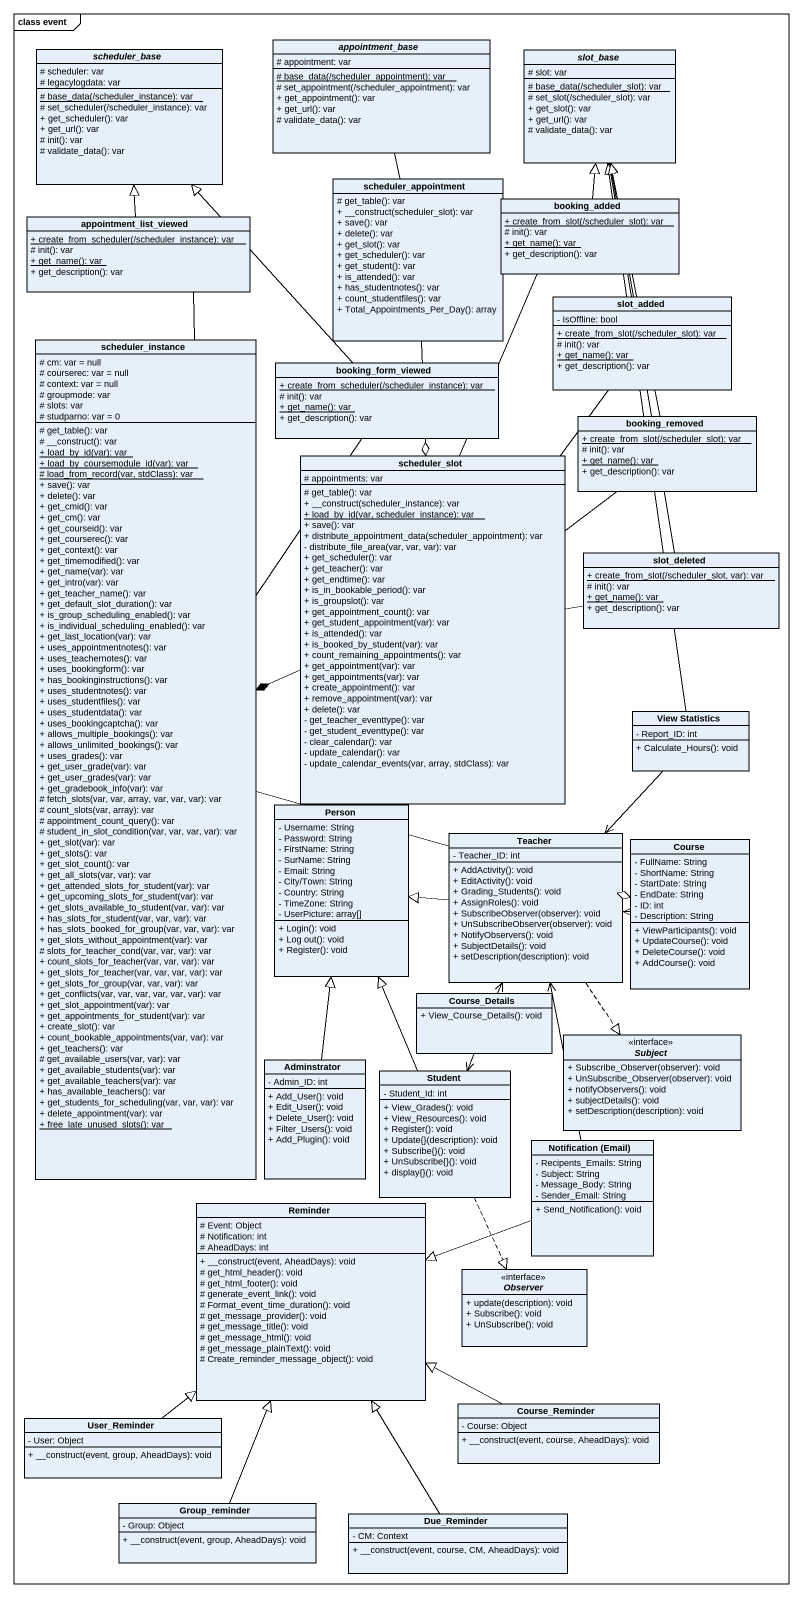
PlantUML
@startuml
mainframe class event
hide circle
hide empty members
skinparam classAttributeIconSize 0
abstract class scheduler_base {
  # scheduler: var
  # legacylogdata: var
  {static} # base_data(/scheduler_instance): var
  # set_scheduler(/scheduler_instance): var
  + get_scheduler(): var
  + get_url(): var
  # init(): var
  # validate_data(): var
}
abstract class appointment_base {
  # appointment: var
  {static} # base_data(/scheduler_appointment): var
  # set_appointment(/scheduler_appointment): var
  + get_appointment(): var
  + get_url(): var
  # validate_data(): var
}
abstract class slot_base {
  # slot: var
  {static} # base_data(/scheduler_slot): var
  # set_slot(/scheduler_slot): var
  + get_slot(): var
  + get_url(): var
  # validate_data(): var
}
class scheduler_appointment {
  # get_table(): var
  + __construct(scheduler_slot): var
  + save(): var
  + delete(): var
  + get_slot(): var
  + get_scheduler(): var
  + get_student(): var
  + is_attended(): var
  + has_studentnotes(): var
  + count_studentfiles(): var
  + Total_Appointments_Per_Day(): array
}
class booking_added {
  {static} + create_from_slot(/scheduler_slot): var
  # init(): var
  {static} + get_name(): var
  + get_description(): var
}
class appointment_list_viewed {
  {static} + create_from_scheduler(/scheduler_instance): var
  # init(): var
  {static} + get_name(): var
  + get_description(): var
}
class slot_added {
  - IsOffline: bool
  {static} + create_from_slot(/scheduler_slot): var
  # init(): var
  {static} + get_name(): var
  + get_description(): var
}
class scheduler_instance {
  # cm: var = null
  # courserec: var = null
  # context: var = null
  # groupmode: var
  # slots: var
  # studparno: var = 0
  # get_table(): var
  # __construct(): var
  {static} + load_by_id(var): var
  {static} + load_by_coursemodule_id(var): var
  {static} # load_from_record(var, stdClass): var
  + save(): var
  + delete(): var
  + get_cmid(): var
  + get_cm(): var
  + get_courseid(): var
  + get_courserec(): var
  + get_context(): var
  + get_timemodified(): var
  + get_name(var): var
  + get_intro(var): var
  + get_teacher_name(): var
  + get_default_slot_duration(): var
  + is_group_scheduling_enabled(): var
  + is_individual_scheduling_enabled(): var
  + get_last_location(var): var
  + uses_appointmentnotes(): var
  + uses_teachernotes(): var
  + uses_bookingform(): var
  + has_bookinginstructions(): var
  + uses_studentnotes(): var
  + uses_studentfiles(): var
  + uses_studentdata(): var
  + uses_bookingcaptcha(): var
  + allows_multiple_bookings(): var
  + allows_unlimited_bookings(): var
  + uses_grades(): var
  + get_user_grade(var): var
  + get_user_grades(var): var
  + get_gradebook_info(var): var
  # fetch_slots(var, var, array, var, var, var): var
  # count_slots(var, array): var
  # appointment_count_query(): var
  # student_in_slot_condition(var, var, var, var): var
  + get_slot(var): var
  + get_slots(): var
  + get_slot_count(): var
  + get_all_slots(var, var): var
  + get_attended_slots_for_student(var): var
  + get_upcoming_slots_for_student(var): var
  + get_slots_available_to_student(var, var): var
  + has_slots_for_student(var, var, var): var
  + has_slots_booked_for_group(var, var, var): var
  + get_slots_without_appointment(var): var
  # slots_for_teacher_cond(var, var, var): var
  + count_slots_for_teacher(var, var, var): var
  + get_slots_for_teacher(var, var, var, var): var
  + get_slots_for_group(var, var, var): var
  + get_conflicts(var, var, var, var, var, var): var
  + get_slot_appointment(var): var
  + get_appointments_for_student(var): var
  + create_slot(): var
  + count_bookable_appointments(var, var): var
  + get_teachers(): var
  # get_available_users(var, var): var
  + get_available_students(var): var
  + get_available_teachers(var): var
  + has_available_teachers(): var
  + get_students_for_scheduling(var, var, var): var
  + delete_appointment(var): var
  {static} + free_late_unused_slots(): var
}
class booking_form_viewed {
  {static} + create_from_scheduler(/scheduler_instance): var
  # init(): var
  {static} + get_name(): var
  + get_description(): var
}
class booking_removed {
  {static} + create_from_slot(/scheduler_slot): var
  # init(): var
  {static} + get_name(): var
  + get_description(): var
}
class scheduler_slot {
  # appointments: var
  # get_table(): var
  + __construct(scheduler_instance): var
  {static} + load_by_id(var, scheduler_instance): var
  + save(): var
  + distribute_appointment_data(scheduler_appointment): var
  - distribute_file_area(var, var, var): var
  + get_scheduler(): var
  + get_teacher(): var
  + get_endtime(): var
  + is_in_bookable_period(): var
  + is_groupslot(): var
  + get_appointment_count(): var
  + get_student_appointment(var): var
  + is_attended(): var
  + is_booked_by_student(var): var
  + count_remaining_appointments(): var
  + get_appointment(var): var
  + get_appointments(var): var
  + create_appointment(): var
  + remove_appointment(var): var
  + delete(): var
  - get_teacher_eventtype(): var
  - get_student_eventtype(): var
  - clear_calendar(): var
  - update_calendar(): var
  - update_calendar_events(var, array, stdClass): var
}
class slot_deleted {
  {static} + create_from_slot(/scheduler_slot, var): var
  # init(): var
  {static} + get_name(): var
  + get_description(): var
}
class "View Statistics" as View_Statistics {
  - Report_ID: int
  + Calculate_Hours(): void
}
class "Person" as Person_ {
  - Username: String
  - Password: String
  - FirstName: String
  - SurName: String
  - Email: String
  - City/Town: String
  - Country: String
  - TimeZone: String
  - UserPicture: array[]
  + Login(): void
  + Log out(): void
  + Register(): void
}
class Teacher {
  - Teacher_ID: int
  + AddActivity(): void
  + EditActivity(): void
  + Grading_Students(): void
  + AssignRoles(): void
  + SubscribeObserver(observer): void
  + UnSubscribeObserver(observer): void
  + NotifyObservers(): void
  + SubjectDetails(): void
  + setDescription(description): void
}
class Course {
  - FullName: String
  - ShortName: String
  - StartDate: String
  - EndDate: String
  - ID: int
  - Description: String
  + ViewParticipants(): void
  + UpdateCourse(): void
  + DeleteCourse(): void
  + AddCourse(): void
}
class Course_Details {
  + View_Course_Details(): void
}
class Adminstrator {
  - Admin_ID: int
  + Add_User(): void
  + Edit_User(): void
  + Delete_User(): void
  + Filter_Users(): void
  + Add_Plugin(): void
}
interface Subject {
  + Subscribe_Observer(observer): void
  + UnSubscribe_Observer(observer): void
  + notifyObservers(): void
  + subjectDetails(): void
  + setDescription(description): void
}
class Student {
  - Student_Id: int
  + View_Grades(): void
  + View_Resources(): void
  + Register(): void
  + Update{}(description): void
  + Subscribe{}(): void
  + UnSubscribe{}(): void
  + display{}(): void
}
class "Notification (Email)" as Notification_Email {
  - Recipents_Emails: String
  - Subject: String
  - Message_Body: String
  - Sender_Email: String
  + Send_Notification(): void
}
class Reminder {
  # Event: Object
  # Notification: int
  # AheadDays: int
  + __construct(event, AheadDays): void
  # get_html_header(): void
  # get_html_footer(): void
  # generate_event_link(): void
  # Format_event_time_duration(): void
  # get_message_provider(): void
  # get_message_title(): void
  # get_message_html(): void
  # get_message_plainText(): void
  # Create_reminder_message_object(): void
}
interface Observer {
  + update(description): void
  + Subscribe(): void
  + UnSubscribe(): void
}
class Course_Reminder {
  - Course: Object
  + __construct(event, course, AheadDays): void
}
class User_Reminder {
  - User: Object
  + __construct(event, group, AheadDays): void
}
class Group_reminder {
  - Group: Object
  + __construct(event, group, AheadDays): void
}
class Due_Reminder {
  - CM: Context
  + __construct(event, course, CM, AheadDays): void
}
appointment_base -- scheduler_appointment
scheduler_appointment --o scheduler_slot
booking_added -up-|> slot_base
booking_added -- scheduler_slot
appointment_list_viewed -up-|> scheduler_base
slot_added -up-|> slot_base
slot_added -- scheduler_slot
scheduler_instance -up- appointment_list_viewed
scheduler_instance -up- booking_form_viewed
scheduler_instance -right-o Course
booking_form_viewed -up-|> scheduler_base
booking_removed -up-|> slot_base
booking_removed -- scheduler_slot
scheduler_slot -left-* scheduler_instance
slot_deleted -up-|> slot_base
slot_deleted -left- scheduler_slot
View_Statistics -up-|> slot_base
View_Statistics --> Teacher
Teacher -left-|> Person_
Teacher ..|> Subject
Course -left-> Teacher
Course_Details -up-> Teacher
Course_Details --> Student
Adminstrator -up-|> Person_
Student -up-|> Person_
Student ..|> Observer
Notification_Email -up-> Teacher
Notification_Email -left-|> Reminder
Course_Reminder -left-|> Reminder
User_Reminder -up-|> Reminder
Group_reminder -up-|> Reminder
Due_Reminder -up-|> Reminder
@enduml
